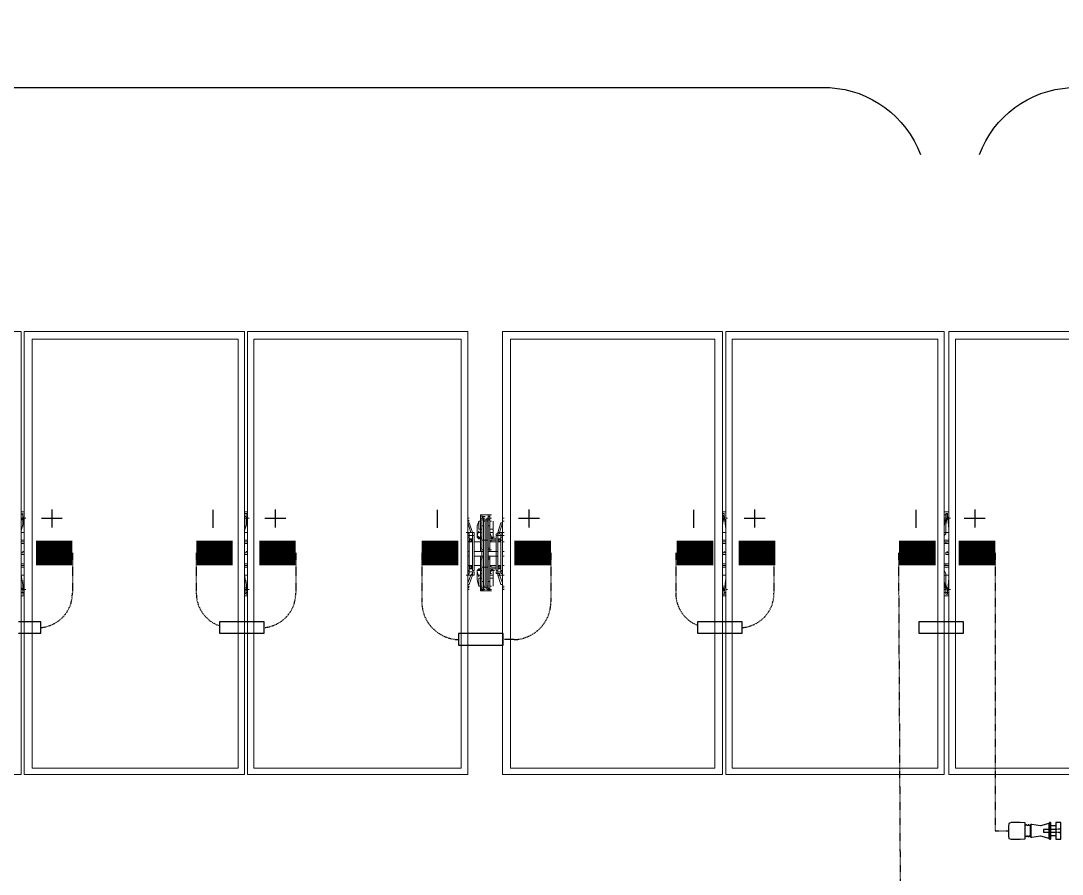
# Model space of a CAD drawing. Header units: feet. Extents: x -9903 to 12307, y -41 to 4121.
# Drawn here: x 1199.1 to 1411.8, y 1336.4 to 1510.7 of the extents above; entities that cross this region are included whole.
import ezdxf

# ---------------------------------------------------------------- set-up
doc = ezdxf.new("R2010")
doc.units = ezdxf.units.FT
doc.header["$MEASUREMENT"] = 0
doc.linetypes.add('HIDDEN', pattern=[0.375, 0.25, -0.125])
for name, color, linetype in [('E-HARN-COMP', 8, 'Continuous'), ('E-TRNK-CABL-NEG', 6, 'HIDDEN'), ('E-TRUNK-CABLE-POS', 6, 'HIDDEN'), ('G-ANNO-TEXT', 1, 'Continuous'), ('Polarity-Text', 7, 'Continuous')]:
    doc.layers.add(name, color=color, linetype=linetype)

# ---------------------------------------------------------------- blocks, each defined once
blk = doc.blocks.new('A$Cc93f9aa1')
at = {"lineweight": 5}
for points in [[(5.5131, 0.4666), (5.5131, 0), (5.2831, 0), (5.2831, 0.4666)], [(5.7481, 0.4666), (5.5164, 0.4666), (5.5164, 0), (5.7481, 0)], [(5.9831, 0), (5.7514, 0), (5.7514, 0.4666), (5.9831, 0.4666)], [(6.2514, 0), (6.2514, 0.4666), (6.0198, 0.4666), (6.0198, 0)], [(6.4847, 0.4666), (6.2547, 0.4666), (6.2547, 0), (6.4847, 0)], [(6.7197, 0.4666), (6.4897, 0.4666), (6.4897, 0), (6.7197, 0)], [(5.7414, 0.0067), (5.7414, 0.4583), (5.5248, 0.4583), (5.5248, 0.0067)], [(5.9764, 0.0067), (5.9764, 0.4583), (5.7581, 0.4583), (5.7581, 0.0067)], [(6.0281, 0.4583), (6.2431, 0.4583), (6.2431, 0.0067), (6.0281, 0.0067)], [(6.2614, 0.4583), (6.4781, 0.4583), (6.4781, 0.0067), (6.2614, 0.0067)], [(6.4964, 0.4583), (6.7131, 0.4583), (6.7131, 0.0067), (6.4964, 0.0067)], [(5.5148, 0.275), (5.5148, 0.2733)], [(5.9848, 0.2667), (5.9831, 0.2683), (5.9831, 0.27), (5.9831, 0.275), (5.9831, 0.27), (5.9831, 0.2683)], [(6.0198, 0.27), (6.0198, 0.2667), (6.0198, 0.27), (6.0198, 0.275)], [(5.9848, 0.2517), (5.9848, 0.25), (5.9831, 0.25), (5.9831, 0.2517), (5.9848, 0.2517), (5.9848, 0.2533), (5.9831, 0.255), (5.9864, 0.255), (5.9881, 0.255), (5.9848, 0.265), (5.9881, 0.255), (5.9864, 0.255), (5.9881, 0.255), (5.9881, 0.2533), (5.9881, 0.2517)], [(5.9948, 0.2667), (5.9931, 0.2617), (5.9931, 0.25), (5.9931, 0.2517), (5.9931, 0.25), (5.9931, 0.2617)], [(5.9964, 0.2667), (5.9964, 0.2583), (5.9964, 0.2667), (5.9948, 0.2667), (5.9948, 0.2583), (5.9948, 0.2667)], [(6.0081, 0.27), (6.0064, 0.27), (6.0064, 0.2733), (6.0064, 0.2717), (6.0048, 0.2717), (6.0048, 0.27), (6.0064, 0.27), (6.0048, 0.27), (6.0064, 0.27), (6.0048, 0.27), (6.0031, 0.27), (6.0048, 0.27), (6.0031, 0.27), (6.0048, 0.27), (6.0064, 0.27), (6.0048, 0.27), (6.0031, 0.27), (6.0031, 0.2683), (6.0031, 0.27), (6.0048, 0.27), (6.0031, 0.27), (6.0048, 0.27), (6.0048, 0.2683), (6.0031, 0.2683), (6.0014, 0.2683), (5.9998, 0.2683), (5.9981, 0.2683), (5.9981, 0.27), (5.9964, 0.27), (5.9964, 0.2733), (5.9981, 0.2733), (5.9981, 0.2717), (5.9998, 0.2717), (5.9981, 0.2717), (5.9981, 0.2733), (5.9998, 0.2733), (6.0048, 0.2733), (6.0064, 0.2733), (6.0081, 0.2733), (6.0064, 0.2733), (6.0048, 0.2733), (5.9998, 0.2733), (5.9981, 0.2733), (5.9964, 0.2733), (5.9964, 0.27), (5.9981, 0.27), (5.9981, 0.2683), (5.9998, 0.2683), (6.0014, 0.2683), (6.0031, 0.2683), (6.0048, 0.2683), (6.0048, 0.27), (6.0048, 0.2717), (6.0064, 0.2717), (6.0064, 0.2733), (6.0064, 0.27)], [(5.9964, 0.2383), (5.9981, 0.2383), (5.9964, 0.2383), (5.9964, 0.2617), (5.9964, 0.27), (5.9981, 0.27), (5.9964, 0.27), (5.9964, 0.2617)], [(5.9998, 0.27), (5.9981, 0.27), (5.9964, 0.27), (5.9981, 0.27)], [(6.0064, 0.195), (6.0064, 0.2033), (6.0064, 0.195), (6.0081, 0.195), (6.0064, 0.195), (6.0048, 0.1967), (6.0064, 0.195), (6.0064, 0.1933), (6.0048, 0.1933), (6.0048, 0.195), (6.0048, 0.1967), (6.0048, 0.195), (6.0064, 0.195), (6.0048, 0.195), (6.0048, 0.1933), (6.0064, 0.1933), (6.0064, 0.195), (6.0048, 0.195), (6.0048, 0.1933), (6.0064, 0.1933), (6.0081, 0.1933), (6.0064, 0.1933), (6.0048, 0.1933), (6.0048, 0.195), (6.0031, 0.195), (6.0048, 0.195), (6.0031, 0.195), (6.0048, 0.195), (6.0031, 0.195), (6.0048, 0.195), (6.0031, 0.195), (6.0048, 0.195), (6.0048, 0.1967), (6.0031, 0.1967), (6.0031, 0.2183), (6.0014, 0.2183), (6.0014, 0.2467), (6.0031, 0.2467), (6.0031, 0.2683), (6.0048, 0.2683), (6.0048, 0.2467), (6.0031, 0.2467), (6.0031, 0.2183), (6.0048, 0.2183), (6.0048, 0.2467), (6.0048, 0.2183), (6.0031, 0.2183), (6.0031, 0.2467), (6.0048, 0.2467), (6.0048, 0.2683), (6.0031, 0.2683), (6.0031, 0.2467), (6.0014, 0.2467), (6.0014, 0.2183), (6.0031, 0.2183), (6.0031, 0.1967), (6.0048, 0.1967), (6.0031, 0.1967), (6.0014, 0.1967), (5.9998, 0.1967), (5.9998, 0.195), (5.9981, 0.195), (5.9964, 0.195), (5.9981, 0.1967), (5.9964, 0.195), (5.9964, 0.1933), (5.9981, 0.1933), (5.9981, 0.195), (5.9998, 0.195), (5.9981, 0.195), (5.9981, 0.1967), (5.9981, 0.195), (5.9964, 0.195), (5.9964, 0.1933), (5.9981, 0.1933), (5.9981, 0.195), (5.9998, 0.195), (5.9981, 0.195), (5.9998, 0.195), (5.9998, 0.1967), (6.0014, 0.1967), (6.0031, 0.1967), (6.0048, 0.1967), (6.0048, 0.195)], [(6.0014, 0.2717), (5.9998, 0.2717), (5.9981, 0.2717), (5.9998, 0.27), (6.0014, 0.27), (5.9998, 0.27), (6.0014, 0.27), (5.9998, 0.27), (5.9981, 0.2717), (5.9998, 0.2717)], [(5.9998, 0.2683), (5.9998, 0.2467), (5.9981, 0.2467), (5.9981, 0.2683)], [(5.9998, 0.2683), (5.9998, 0.2467), (5.9981, 0.2467), (5.9981, 0.2683)], [(5.9998, 0.2467), (5.9998, 0.2183), (5.9981, 0.2183), (5.9981, 0.2467), (5.9981, 0.2183), (5.9998, 0.2183), (5.9998, 0.2467), (6.0014, 0.2467), (6.0014, 0.2667), (6.0014, 0.2467)], [(6.0014, 0.27), (5.9998, 0.27)], [(6.0014, 0.2683), (5.9998, 0.2683), (5.9998, 0.27), (5.9998, 0.2683), (6.0014, 0.2683), (6.0014, 0.2667), (5.9998, 0.2667), (6.0014, 0.2667)], [(6.0064, 0.2683), (6.0048, 0.2683), (6.0031, 0.2683), (6.0048, 0.2683)], [(6.0048, 0.2667), (6.0031, 0.2667)], [(6.0081, 0.2667), (6.0064, 0.2667)], [(6.0098, 0.2517), (6.0098, 0.2567), (6.0098, 0.2583), (6.0098, 0.2567), (6.0098, 0.255), (6.0064, 0.255), (6.0098, 0.255), (6.0098, 0.2567), (6.0098, 0.2517), (6.0098, 0.25), (6.0081, 0.25), (6.0064, 0.255), (6.0064, 0.2583), (6.0098, 0.2583), (6.0098, 0.2667), (6.0098, 0.2617), (6.0098, 0.25)], [(6.0098, 0.25), (6.0098, 0.26), (6.0098, 0.25), (6.0081, 0.2483), (6.0098, 0.25), (6.0081, 0.2483), (6.0081, 0.25), (6.0064, 0.255), (6.0064, 0.2583), (6.0064, 0.2667), (6.0064, 0.2583), (6.0098, 0.2583), (6.0098, 0.2667), (6.0098, 0.2617)], [(6.0164, 0.2533), (6.0164, 0.255), (6.0148, 0.255), (6.0181, 0.265), (6.0148, 0.255), (6.0164, 0.255), (6.0198, 0.255), (6.0198, 0.2533), (6.0181, 0.2533), (6.0181, 0.2517), (6.0148, 0.2517), (6.0148, 0.2533), (6.0164, 0.2533), (6.0164, 0.255), (6.0198, 0.255), (6.0198, 0.2533), (6.0181, 0.2533), (6.0181, 0.2517), (6.0148, 0.2517), (6.0148, 0.2533)], [(5.9831, 0.2517), (5.9831, 0.25), (5.9848, 0.25), (5.9848, 0.2517), (5.9881, 0.2517), (5.9881, 0.2533), (5.9881, 0.255), (5.9864, 0.255), (5.9831, 0.255), (5.9848, 0.2533), (5.9848, 0.2517)], [(5.9881, 0.2517), (5.9898, 0.2517), (5.9898, 0.255), (5.9881, 0.255), (5.9898, 0.255), (5.9881, 0.255), (5.9881, 0.2533), (5.9881, 0.255), (5.9898, 0.255), (5.9898, 0.2517), (5.9881, 0.2517), (5.9898, 0.2517), (5.9898, 0.215), (5.9881, 0.215), (5.9898, 0.215), (5.9898, 0.2517)], [(5.9931, 0.25), (5.9931, 0.26)], [(5.9948, 0.2583), (5.9964, 0.2583), (5.9964, 0.255), (5.9964, 0.25), (5.9948, 0.25), (5.9931, 0.2517), (5.9948, 0.2567), (5.9948, 0.255), (5.9964, 0.255), (5.9964, 0.2583)], [(5.9931, 0.2583), (5.9931, 0.2567)], [(5.9948, 0.2567), (5.9931, 0.2517), (5.9948, 0.25), (5.9964, 0.25), (5.9964, 0.255), (5.9948, 0.255)], [(5.9998, 0.2617), (5.9981, 0.2617)], [(5.9998, 0.2617), (5.9981, 0.2617)], [(6.0081, 0.2367), (6.0064, 0.2367), (6.0064, 0.2383), (6.0048, 0.2383), (6.0064, 0.2383), (6.0064, 0.2617), (6.0048, 0.2617), (6.0064, 0.2617), (6.0064, 0.2383), (6.0064, 0.235), (6.0081, 0.235), (6.0064, 0.235), (6.0081, 0.235), (6.0064, 0.235), (6.0081, 0.235), (6.0064, 0.235), (6.0064, 0.2383), (6.0064, 0.2367)], [(6.0064, 0.2617), (6.0048, 0.2617)], [(6.0148, 0.215), (6.0131, 0.215), (6.0131, 0.2517), (6.0148, 0.2517), (6.0131, 0.2517), (6.0131, 0.2533), (6.0148, 0.2533), (6.0148, 0.255), (6.0148, 0.2533), (6.0131, 0.2533), (6.0131, 0.2517), (6.0148, 0.2517), (6.0131, 0.2517), (6.0131, 0.215)], [(6.0164, 0.255), (6.0148, 0.255), (6.0148, 0.2533), (6.0164, 0.2533), (6.0148, 0.2533), (6.0148, 0.255)], [(5.9848, 0.215), (5.9848, 0.2133), (5.9848, 0.215), (5.9831, 0.215), (5.9831, 0.25), (5.9831, 0.215)], [(5.9881, 0.245), (5.9864, 0.245), (5.9848, 0.2467), (5.9848, 0.2483), (5.9864, 0.2483), (5.9848, 0.2483), (5.9848, 0.2467), (5.9848, 0.2483), (5.9864, 0.2483), (5.9881, 0.2483), (5.9864, 0.2483), (5.9848, 0.2483), (5.9848, 0.2467), (5.9848, 0.245), (5.9848, 0.2467), (5.9864, 0.245), (5.9848, 0.245), (5.9831, 0.245), (5.9848, 0.245), (5.9864, 0.245), (5.9881, 0.245), (5.9881, 0.2467), (5.9881, 0.2483)], [(5.9864, 0.2483), (5.9848, 0.2467), (5.9864, 0.245), (5.9881, 0.2467)], [(5.9864, 0.2483), (5.9848, 0.2467), (5.9864, 0.245), (5.9881, 0.2467)], [(5.9864, 0.2483), (5.9881, 0.2483)], [(5.9881, 0.245), (5.9864, 0.245), (5.9881, 0.245), (5.9881, 0.2467), (5.9864, 0.2467), (5.9881, 0.2467), (5.9864, 0.2467), (5.9881, 0.2467), (5.9864, 0.2467), (5.9881, 0.2467), (5.9864, 0.2467), (5.9881, 0.2467), (5.9864, 0.2467), (5.9881, 0.2467), (5.9864, 0.2467), (5.9881, 0.2467), (5.9864, 0.2467), (5.9881, 0.2467), (5.9864, 0.2467), (5.9881, 0.2467), (5.9864, 0.2467), (5.9881, 0.2467), (5.9881, 0.2483)], [(5.9898, 0.245), (5.9964, 0.245)], [(5.9948, 0.25), (5.9931, 0.25), (5.9948, 0.2483), (5.9931, 0.25), (5.9948, 0.25), (5.9964, 0.2483), (5.9981, 0.2483), (5.9964, 0.2483), (5.9981, 0.2483), (5.9964, 0.2483), (5.9964, 0.25), (5.9964, 0.2483)], [(5.9964, 0.2483), (5.9948, 0.2483), (5.9931, 0.25), (5.9948, 0.2483)], [(5.9964, 0.2483), (5.9964, 0.2467), (5.9964, 0.2483), (5.9948, 0.2483)], [(6.0064, 0.2483), (6.0131, 0.2483), (6.0064, 0.2483), (6.0081, 0.2483), (6.0098, 0.2483), (6.0081, 0.2483)], [(6.0131, 0.2467), (6.0081, 0.2467), (6.0064, 0.245), (6.0131, 0.245), (6.0064, 0.245), (6.0081, 0.2467)], [(6.0098, 0.25), (6.0081, 0.2483), (6.0098, 0.2483), (6.0081, 0.2483), (6.0098, 0.25), (6.0114, 0.25), (6.0098, 0.25), (6.0098, 0.2517), (6.0098, 0.25), (6.0081, 0.25), (6.0081, 0.2483)], [(6.0148, 0.2483), (6.0164, 0.2483), (6.0148, 0.2483), (6.0148, 0.2467), (6.0164, 0.245), (6.0148, 0.245), (6.0148, 0.2467)], [(6.0164, 0.2483), (6.0148, 0.2467), (6.0164, 0.245), (6.0181, 0.2467)], [(6.0148, 0.2483), (6.0164, 0.2483), (6.0148, 0.2483), (6.0148, 0.2467)], [(6.0164, 0.2483), (6.0148, 0.2467), (6.0164, 0.245), (6.0181, 0.2467)], [(6.0164, 0.245), (6.0181, 0.245), (6.0181, 0.2483), (6.0181, 0.245)], [(6.0214, 0.2517), (6.0198, 0.2517), (6.0198, 0.25), (6.0198, 0.2517), (6.0181, 0.2517), (6.0198, 0.2517)], [(6.0181, 0.25), (6.0181, 0.2517), (6.0181, 0.25), (6.0198, 0.25), (6.0198, 0.215), (6.0181, 0.215), (6.0198, 0.215), (6.0198, 0.25)], [(6.0214, 0.245), (6.0198, 0.245)], [(5.5164, 0.235), (5.5148, 0.235), (5.5148, 0.2333), (5.5131, 0.2333), (5.5131, 0.2317), (5.5148, 0.2317), (5.5164, 0.2317), (5.5164, 0.2333)], [(5.7498, 0.235), (5.7498, 0.2333), (5.7481, 0.2333), (5.7481, 0.2317), (5.7498, 0.2317), (5.7514, 0.2317), (5.7514, 0.2333), (5.7514, 0.235)], [(5.9848, 0.235), (5.9831, 0.235)], [(5.9848, 0.235), (5.9831, 0.235)], [(5.9981, 0.23), (5.9898, 0.23), (5.9898, 0.235), (5.9981, 0.235), (5.9964, 0.235), (5.9964, 0.2367), (5.9964, 0.2383), (5.9964, 0.235), (5.9981, 0.235), (5.9964, 0.235), (5.9981, 0.235), (5.9898, 0.235), (5.9898, 0.23), (5.9981, 0.23), (5.9998, 0.23), (5.9981, 0.23), (5.9964, 0.23), (5.9964, 0.2267), (5.9964, 0.23), (5.9981, 0.23), (5.9964, 0.23)], [(5.9964, 0.2367), (5.9964, 0.235), (5.9964, 0.2383)], [(5.9981, 0.235), (5.9964, 0.235)], [(5.9998, 0.2367), (5.9981, 0.2367)], [(5.9998, 0.2367), (5.9981, 0.2367)], [(6.0048, 0.235), (6.0131, 0.235), (6.0131, 0.23), (6.0131, 0.235), (6.0148, 0.235), (6.0131, 0.235)], [(6.0064, 0.235), (6.0064, 0.2367), (6.0081, 0.2367), (6.0064, 0.2367)], [(6.0214, 0.235), (6.0198, 0.235)], [(6.0214, 0.235), (6.0198, 0.235)], [(6.2531, 0.235), (6.2531, 0.2333), (6.2514, 0.2333), (6.2514, 0.2317), (6.2531, 0.2317), (6.2547, 0.2317), (6.2547, 0.2333)], [(6.4881, 0.235), (6.4864, 0.2333), (6.4864, 0.2317), (6.4897, 0.2317), (6.4897, 0.2333), (6.4881, 0.2333)], [(5.9848, 0.23), (5.9831, 0.23)], [(5.9848, 0.23), (5.9831, 0.23)], [(5.9881, 0.22), (5.9881, 0.2183), (5.9881, 0.2167), (5.9864, 0.2167), (5.9848, 0.2167), (5.9848, 0.2183), (5.9864, 0.2167), (5.9881, 0.2167), (5.9864, 0.2167), (5.9848, 0.2183), (5.9848, 0.2167), (5.9864, 0.2167), (5.9881, 0.2167), (5.9881, 0.2183), (5.9881, 0.22), (5.9864, 0.22), (5.9848, 0.22), (5.9831, 0.22), (5.9848, 0.22), (5.9848, 0.2183), (5.9848, 0.22), (5.9864, 0.22), (5.9881, 0.22), (5.9881, 0.2183), (5.9881, 0.2167), (5.9881, 0.2183), (5.9864, 0.2183), (5.9881, 0.2183), (5.9864, 0.2183), (5.9881, 0.2183), (5.9864, 0.2183), (5.9881, 0.2183), (5.9864, 0.2183), (5.9881, 0.2183), (5.9864, 0.2183), (5.9881, 0.2183), (5.9864, 0.2183), (5.9881, 0.2183), (5.9864, 0.2183), (5.9881, 0.2183), (5.9864, 0.2183), (5.9881, 0.2183), (5.9864, 0.2183), (5.9881, 0.2183)], [(5.9864, 0.22), (5.9848, 0.22), (5.9848, 0.2183), (5.9848, 0.22), (5.9864, 0.22), (5.9881, 0.22)], [(5.9864, 0.22), (5.9848, 0.2183), (5.9864, 0.2167), (5.9881, 0.2183)], [(5.9864, 0.22), (5.9848, 0.2183), (5.9864, 0.2167), (5.9881, 0.2183)], [(5.9964, 0.22), (5.9898, 0.22)], [(5.9964, 0.23), (5.9964, 0.2267)], [(5.9981, 0.23), (5.9964, 0.23)], [(5.9964, 0.2267), (5.9964, 0.2033), (5.9964, 0.195), (5.9981, 0.195), (5.9981, 0.1967), (5.9981, 0.195), (5.9964, 0.195), (5.9964, 0.2033), (5.9964, 0.2267), (5.9981, 0.2267)], [(6.0148, 0.23), (6.0131, 0.23), (6.0048, 0.23), (6.0131, 0.23)], [(6.0064, 0.2267), (6.0048, 0.2267), (6.0064, 0.2267), (6.0064, 0.2033), (6.0048, 0.2033), (6.0064, 0.2033)], [(6.0064, 0.2267), (6.0064, 0.23)], [(6.0081, 0.2183), (6.0131, 0.2183), (6.0081, 0.2183), (6.0064, 0.22), (6.0131, 0.22), (6.0064, 0.22)], [(6.0164, 0.22), (6.0148, 0.2183), (6.0164, 0.2167), (6.0181, 0.2183)], [(6.0181, 0.22), (6.0181, 0.2183), (6.0181, 0.22), (6.0164, 0.22), (6.0148, 0.22), (6.0164, 0.22), (6.0181, 0.22), (6.0148, 0.22), (6.0148, 0.2183), (6.0148, 0.22), (6.0148, 0.2183), (6.0148, 0.2167), (6.0164, 0.2167), (6.0148, 0.2183), (6.0148, 0.2167), (6.0164, 0.2167), (6.0148, 0.2183), (6.0148, 0.22)], [(6.0164, 0.22), (6.0148, 0.2183), (6.0164, 0.2167), (6.0181, 0.2183)], [(6.0214, 0.23), (6.0198, 0.23)], [(6.0214, 0.23), (6.0198, 0.23)], [(6.0214, 0.22), (6.0198, 0.22)], [(5.9831, 0.215), (5.9831, 0.2133)], [(5.9881, 0.2117), (5.9864, 0.21), (5.9881, 0.21), (5.9848, 0.2), (5.9881, 0.21), (5.9864, 0.21), (5.9831, 0.21), (5.9848, 0.2117), (5.9848, 0.2133), (5.9881, 0.2133), (5.9881, 0.2117), (5.9864, 0.21), (5.9831, 0.21), (5.9848, 0.2117), (5.9848, 0.2133), (5.9881, 0.2133)], [(5.9881, 0.2133), (5.9898, 0.2133), (5.9898, 0.21), (5.9898, 0.2133)], [(5.9881, 0.21), (5.9898, 0.21), (5.9881, 0.21), (5.9881, 0.2117), (5.9881, 0.21), (5.9898, 0.21)], [(5.9948, 0.2083), (5.9948, 0.21), (5.9964, 0.21), (5.9964, 0.2117), (5.9964, 0.215), (5.9964, 0.2167), (5.9948, 0.215), (5.9964, 0.2167), (5.9964, 0.215), (5.9931, 0.215), (5.9931, 0.2133), (5.9931, 0.215), (5.9948, 0.2167), (5.9964, 0.2167), (5.9981, 0.2167), (5.9964, 0.2167), (5.9948, 0.2167), (5.9931, 0.215), (5.9931, 0.205), (5.9931, 0.215), (5.9931, 0.205), (5.9931, 0.215), (5.9931, 0.2133)], [(5.9964, 0.2167), (5.9948, 0.2167), (5.9931, 0.215), (5.9948, 0.2167)], [(5.9931, 0.2133), (5.9931, 0.215), (5.9964, 0.215), (5.9964, 0.2117), (5.9964, 0.21), (5.9948, 0.21), (5.9948, 0.2083)], [(5.9931, 0.2083), (5.9931, 0.2067)], [(5.9964, 0.21), (5.9964, 0.2067)], [(5.9998, 0.2183), (6.0014, 0.2183), (6.0014, 0.1983), (5.9998, 0.1983), (6.0014, 0.1983), (6.0014, 0.1967), (5.9998, 0.1967), (6.0014, 0.1967), (6.0014, 0.1983), (6.0014, 0.2183), (5.9998, 0.2183), (5.9998, 0.1967), (5.9981, 0.1967), (5.9981, 0.2183), (5.9981, 0.1967), (5.9998, 0.1967)], [(6.0031, 0.195), (6.0031, 0.1967), (6.0048, 0.1967), (6.0048, 0.2183), (6.0048, 0.1967), (6.0031, 0.1967)], [(6.0114, 0.215), (6.0098, 0.215), (6.0081, 0.2167), (6.0098, 0.215), (6.0081, 0.2167), (6.0081, 0.215), (6.0081, 0.2167), (6.0064, 0.2167), (6.0131, 0.2167), (6.0064, 0.2167), (6.0081, 0.2167), (6.0098, 0.2167), (6.0081, 0.2167), (6.0098, 0.215), (6.0081, 0.2167), (6.0098, 0.215)], [(6.0098, 0.2083), (6.0098, 0.215), (6.0081, 0.215), (6.0064, 0.2117), (6.0064, 0.21), (6.0098, 0.21), (6.0098, 0.2083), (6.0098, 0.2067), (6.0098, 0.2083), (6.0098, 0.21), (6.0064, 0.21), (6.0064, 0.2117), (6.0081, 0.215), (6.0098, 0.215)], [(6.0064, 0.2067), (6.0064, 0.21)], [(6.0098, 0.2167), (6.0081, 0.2167)], [(6.0098, 0.2133), (6.0098, 0.215), (6.0098, 0.205), (6.0098, 0.215), (6.0098, 0.1983), (6.0098, 0.215)], [(6.0148, 0.2133), (6.0131, 0.2133), (6.0131, 0.2117), (6.0148, 0.2117), (6.0148, 0.21), (6.0148, 0.2117), (6.0164, 0.2117), (6.0148, 0.2117), (6.0148, 0.2133), (6.0148, 0.2117), (6.0164, 0.2117), (6.0164, 0.21), (6.0148, 0.21), (6.0148, 0.2117), (6.0131, 0.2117), (6.0131, 0.2133), (6.0148, 0.2133), (6.0181, 0.2133), (6.0181, 0.215), (6.0181, 0.2133)], [(6.0164, 0.21), (6.0198, 0.21), (6.0198, 0.2117), (6.0181, 0.2117), (6.0181, 0.2133), (6.0198, 0.2133), (6.0198, 0.215), (6.0198, 0.2133), (6.0181, 0.2133), (6.0181, 0.2117), (6.0198, 0.2117), (6.0198, 0.21), (6.0164, 0.21), (6.0148, 0.21), (6.0181, 0.2), (6.0148, 0.21)], [(6.0164, 0.21), (6.0148, 0.21), (6.0148, 0.2117), (6.0164, 0.2117)], [(6.0181, 0.2167), (6.0164, 0.2167), (6.0181, 0.2167), (6.0181, 0.2183)], [(5.9831, 0.1967), (5.9848, 0.1983)], [(5.9948, 0.1983), (5.9948, 0.2067), (5.9964, 0.2067), (5.9964, 0.1983)], [(5.9948, 0.1983), (5.9948, 0.2067), (5.9964, 0.2067), (5.9964, 0.1983)], [(5.9981, 0.1983), (5.9964, 0.1983)], [(5.9998, 0.2033), (5.9981, 0.2033)], [(5.9998, 0.2033), (5.9981, 0.2033)], [(6.0048, 0.1983), (6.0031, 0.1983)], [(6.0064, 0.2033), (6.0048, 0.2033)], [(6.0081, 0.1983), (6.0064, 0.1983), (6.0081, 0.1983), (6.0064, 0.1983), (6.0064, 0.2067), (6.0098, 0.2067), (6.0098, 0.1983), (6.0098, 0.2067), (6.0064, 0.2067), (6.0064, 0.1983)], [(6.0198, 0.1983), (6.0198, 0.1967)], [(5.9831, 0.19), (5.9831, 0.195)], [(6.0014, 0.195), (5.9998, 0.195)], [(6.0048, 0.195), (6.0031, 0.195)], [(6.0048, 0.1933), (6.0031, 0.1933), (6.0064, 0.1933), (6.0031, 0.1933)], [(6.0198, 0.19), (6.0198, 0.195)]]:
    blk.add_lwpolyline(points, close=True, dxfattribs=at)
for points in [[(5.9831, 0), (5.9831, 0.4666)], [(6.0198, 0.4666), (6.0198, 0)], [(5.9764, 0.0067), (5.9764, 0.4583)], [(6.0281, 0.4583), (6.0281, 0.0067)], [(5.5164, 0.2767), (5.5131, 0.2767)], [(5.7514, 0.2767), (5.7481, 0.2767)], [(5.7514, 0.275), (5.7498, 0.275), (5.7498, 0.2733), (5.7498, 0.2717), (5.7481, 0.2717), (5.7481, 0.27), (5.7481, 0.2683)], [(5.7498, 0.27), (5.7498, 0.2733), (5.7498, 0.275)], [(6.2547, 0.2767), (6.2514, 0.2767)], [(6.2531, 0.27), (6.2531, 0.2733), (6.2531, 0.275), (6.2531, 0.2733), (6.2514, 0.2717), (6.2514, 0.27), (6.2514, 0.2683)], [(6.4897, 0.2767), (6.4847, 0.2767)], [(6.4881, 0.2733), (6.4881, 0.275), (6.4881, 0.2733)], [(5.5148, 0.255), (5.5131, 0.255), (5.5131, 0.2567), (5.5148, 0.2633), (5.5148, 0.2733), (5.5148, 0.27), (5.5131, 0.2683)], [(5.5164, 0.27), (5.5164, 0.2733)], [(5.7498, 0.255), (5.7481, 0.255), (5.7481, 0.2567), (5.7498, 0.2633), (5.7498, 0.2733)], [(5.9831, 0.2667), (5.9831, 0.2667)], [(5.9831, 0.2667), (5.9831, 0.2667)], [(5.9981, 0.27), (5.9998, 0.27), (5.9981, 0.27)], [(5.9981, 0.27), (5.9998, 0.27), (5.9981, 0.27)], [(6.0048, 0.2717), (6.0064, 0.2717), (6.0048, 0.2717)], [(6.0048, 0.2717), (6.0064, 0.2717), (6.0048, 0.2717)], [(6.0048, 0.27), (6.0048, 0.27)], [(6.0048, 0.27), (6.0064, 0.27)], [(6.0048, 0.27), (6.0048, 0.27)], [(6.0064, 0.27), (6.0048, 0.27)], [(6.0064, 0.2617), (6.0064, 0.27)], [(6.0064, 0.2617), (6.0064, 0.27)], [(6.0081, 0.2667), (6.0081, 0.2667)], [(6.0081, 0.2667), (6.0081, 0.2667)], [(6.0198, 0.2667), (6.0198, 0.2667)], [(6.0198, 0.2667), (6.0198, 0.2667)], [(6.2531, 0.255), (6.2514, 0.255), (6.2514, 0.2633), (6.2531, 0.2733)], [(6.4847, 0.255), (6.4864, 0.255), (6.4864, 0.2633), (6.4881, 0.2733)], [(6.4881, 0.27), (6.4881, 0.2733), (6.4864, 0.2733), (6.4864, 0.27), (6.4864, 0.2683)], [(5.5148, 0.2467), (5.5131, 0.2467), (5.5131, 0.255)], [(5.7498, 0.2467), (5.7481, 0.2467), (5.7481, 0.255)], [(5.9931, 0.26), (5.9931, 0.26)], [(5.9931, 0.26), (5.9931, 0.26)], [(6.0098, 0.26), (6.0098, 0.26)], [(6.0098, 0.26), (6.0098, 0.26)], [(6.2531, 0.2467), (6.2514, 0.2467), (6.2514, 0.255)], [(6.4897, 0.2467), (6.4864, 0.2467), (6.4847, 0.2467), (6.4847, 0.2517), (6.4864, 0.2533), (6.4864, 0.255)], [(5.5164, 0.2467), (5.5131, 0.2467)], [(5.5164, 0.245), (5.5131, 0.245), (5.5148, 0.245)], [(5.5131, 0.245), (5.5131, 0.2433), (5.5164, 0.2433)], [(5.7514, 0.2467), (5.7481, 0.2467)], [(5.7514, 0.245), (5.7481, 0.245), (5.7498, 0.245)], [(5.7481, 0.245), (5.7481, 0.2433), (5.7514, 0.2433)], [(5.9848, 0.2483), (5.9848, 0.2483)], [(5.9848, 0.2483), (5.9848, 0.2483)], [(5.9848, 0.2467), (5.9848, 0.2467)], [(5.9848, 0.2467), (5.9848, 0.2467)], [(5.9848, 0.245), (5.9848, 0.245)], [(5.9848, 0.245), (5.9848, 0.245)], [(5.9864, 0.2483), (5.9864, 0.2483)], [(5.9864, 0.2483), (5.9864, 0.2483)], [(5.9864, 0.245), (5.9864, 0.245)], [(5.9864, 0.245), (5.9864, 0.245)], [(5.9881, 0.2517), (5.9881, 0.2517)], [(5.9881, 0.2517), (5.9881, 0.2517)], [(5.9881, 0.2483), (5.9881, 0.2483)], [(5.9881, 0.2483), (5.9881, 0.2483)], [(5.9881, 0.2467), (5.9881, 0.2467)], [(5.9881, 0.2467), (5.9881, 0.2467)], [(5.9881, 0.245), (5.9881, 0.245)], [(5.9881, 0.245), (5.9881, 0.245)], [(5.9898, 0.2517), (5.9898, 0.2517)], [(5.9898, 0.2517), (5.9898, 0.2517)], [(6.0131, 0.2517), (6.0131, 0.2517)], [(6.0131, 0.2517), (6.0131, 0.2517)], [(6.0148, 0.2467), (6.0148, 0.245), (6.0164, 0.245), (6.0181, 0.245), (6.0181, 0.2467), (6.0164, 0.2467), (6.0181, 0.2467), (6.0164, 0.2467), (6.0181, 0.2467), (6.0164, 0.2467), (6.0181, 0.2467), (6.0164, 0.2467), (6.0181, 0.2467), (6.0164, 0.2467), (6.0181, 0.2467), (6.0164, 0.2467), (6.0181, 0.2467), (6.0164, 0.2467), (6.0181, 0.2467), (6.0164, 0.2467), (6.0181, 0.2467), (6.0164, 0.2467), (6.0181, 0.2467), (6.0198, 0.2467), (6.0181, 0.2467), (6.0181, 0.2483), (6.0181, 0.2467), (6.0181, 0.245)], [(6.0148, 0.2483), (6.0148, 0.2483)], [(6.0148, 0.2483), (6.0148, 0.2483)], [(6.0148, 0.2467), (6.0148, 0.2467)], [(6.0148, 0.2467), (6.0164, 0.245)], [(6.0148, 0.2467), (6.0148, 0.2467)], [(6.0148, 0.245), (6.0148, 0.245)], [(6.0148, 0.245), (6.0148, 0.245)], [(6.0164, 0.2483), (6.0181, 0.2483), (6.0164, 0.2483)], [(6.0164, 0.2483), (6.0164, 0.2483)], [(6.0164, 0.2483), (6.0181, 0.2483), (6.0164, 0.2483)], [(6.0164, 0.2483), (6.0164, 0.2483)], [(6.0164, 0.245), (6.0164, 0.245)], [(6.0164, 0.245), (6.0181, 0.245)], [(6.0164, 0.245), (6.0164, 0.245)], [(6.0181, 0.2483), (6.0181, 0.2483)], [(6.0181, 0.2483), (6.0181, 0.2483)], [(6.0181, 0.2467), (6.0181, 0.2467)], [(6.0181, 0.2467), (6.0181, 0.2467)], [(6.0181, 0.245), (6.0181, 0.245)], [(6.0181, 0.245), (6.0181, 0.245)], [(6.2547, 0.2467), (6.2514, 0.2467)], [(6.2547, 0.245), (6.2514, 0.245), (6.2531, 0.245)], [(6.2514, 0.245), (6.2514, 0.2433), (6.2547, 0.2433)], [(6.4847, 0.2467), (6.4864, 0.2467)], [(6.4897, 0.245), (6.4864, 0.245), (6.4847, 0.245)], [(6.4897, 0.2433), (6.4864, 0.2433), (6.4847, 0.2433)], [(6.4864, 0.2433), (6.4864, 0.245)], [(5.5164, 0.2217), (5.5131, 0.2217), (5.5131, 0.22), (5.5164, 0.22)], [(5.7514, 0.2217), (5.7481, 0.2217), (5.7481, 0.22)], [(5.7514, 0.22), (5.7481, 0.22), (5.7498, 0.22)], [(5.9848, 0.22), (5.9848, 0.22)], [(5.9848, 0.22), (5.9848, 0.22)], [(5.9864, 0.22), (5.9864, 0.22)], [(5.9864, 0.22), (5.9864, 0.22)], [(5.9881, 0.22), (5.9881, 0.22)], [(5.9881, 0.22), (5.9881, 0.22)], [(5.9981, 0.23), (5.9998, 0.23)], [(5.9981, 0.23), (5.9998, 0.23)], [(6.0064, 0.23), (6.0081, 0.23)], [(6.0064, 0.23), (6.0081, 0.23)], [(6.0064, 0.23), (6.0081, 0.23)], [(6.0064, 0.23), (6.0081, 0.23)], [(6.0064, 0.23), (6.0064, 0.2267)], [(6.0064, 0.23), (6.0064, 0.2267)], [(6.0064, 0.23), (6.0081, 0.23)], [(6.0064, 0.23), (6.0081, 0.23)], [(6.0064, 0.23), (6.0081, 0.23)], [(6.0064, 0.23), (6.0081, 0.23)], [(6.0148, 0.22), (6.0148, 0.22)], [(6.0148, 0.22), (6.0148, 0.22)], [(6.0181, 0.22), (6.0164, 0.22)], [(6.0164, 0.22), (6.0164, 0.22)], [(6.0164, 0.22), (6.0181, 0.22)], [(6.0164, 0.22), (6.0164, 0.22)], [(6.0181, 0.22), (6.0181, 0.22)], [(6.0181, 0.2183), (6.0181, 0.22)], [(6.0181, 0.22), (6.0181, 0.22)], [(6.0181, 0.2183), (6.0181, 0.22)], [(6.2547, 0.2217), (6.2514, 0.2217), (6.2514, 0.22)], [(6.2547, 0.22), (6.2514, 0.22), (6.2531, 0.22)], [(6.4897, 0.2217), (6.4864, 0.2217), (6.4847, 0.2217)], [(6.4847, 0.22), (6.4864, 0.22), (6.4897, 0.22)], [(6.4864, 0.22), (6.4864, 0.2217)], [(5.5148, 0.1917), (5.5148, 0.2), (5.5131, 0.21), (5.5131, 0.2183), (5.5148, 0.2183)], [(5.5131, 0.2183), (5.5164, 0.2183)], [(5.7498, 0.2183), (5.7481, 0.2183), (5.7481, 0.21), (5.7498, 0.2), (5.7498, 0.1917), (5.7514, 0.1917)], [(5.7481, 0.2183), (5.7514, 0.2183)], [(5.9831, 0.2133), (5.9848, 0.2133), (5.9831, 0.2133)], [(5.9831, 0.2133), (5.9848, 0.2133), (5.9831, 0.2133)], [(5.9848, 0.2183), (5.9848, 0.2183)], [(5.9848, 0.2183), (5.9848, 0.2183)], [(5.9848, 0.2167), (5.9848, 0.2167)], [(5.9848, 0.2167), (5.9848, 0.2167)], [(5.9864, 0.2167), (5.9864, 0.2167)], [(5.9864, 0.2167), (5.9864, 0.2167)], [(5.9881, 0.2183), (5.9881, 0.2183)], [(5.9881, 0.2183), (5.9881, 0.2183)], [(5.9881, 0.2167), (5.9881, 0.2167)], [(5.9881, 0.2167), (5.9881, 0.2167)], [(5.9881, 0.215), (5.9881, 0.215)], [(5.9881, 0.215), (5.9881, 0.215)], [(5.9898, 0.215), (5.9898, 0.215)], [(5.9898, 0.215), (5.9898, 0.215)], [(5.9964, 0.2167), (5.9964, 0.2183)], [(5.9964, 0.2167), (5.9964, 0.2183)], [(5.9964, 0.2167), (5.9981, 0.2167)], [(5.9964, 0.2167), (5.9981, 0.2167)], [(6.0131, 0.215), (6.0131, 0.215)], [(6.0131, 0.215), (6.0131, 0.215)], [(6.0148, 0.2183), (6.0148, 0.2183)], [(6.0148, 0.2183), (6.0148, 0.2183)], [(6.0148, 0.2167), (6.0148, 0.2167)], [(6.0148, 0.2167), (6.0148, 0.2167)], [(6.0148, 0.215), (6.0148, 0.215)], [(6.0148, 0.215), (6.0148, 0.215)], [(6.0164, 0.2183), (6.0181, 0.2183)], [(6.0164, 0.2183), (6.0181, 0.2183)], [(6.0164, 0.2183), (6.0181, 0.2183)], [(6.0164, 0.2183), (6.0181, 0.2183)], [(6.0164, 0.2183), (6.0181, 0.2183)], [(6.0164, 0.2183), (6.0181, 0.2183)], [(6.0164, 0.2183), (6.0181, 0.2183)], [(6.0164, 0.2183), (6.0181, 0.2183)], [(6.0164, 0.2183), (6.0181, 0.2183)], [(6.0164, 0.2183), (6.0181, 0.2183)], [(6.0164, 0.2183), (6.0181, 0.2183)], [(6.0164, 0.2183), (6.0181, 0.2183)], [(6.0164, 0.2183), (6.0181, 0.2183)], [(6.0164, 0.2183), (6.0181, 0.2183)], [(6.0164, 0.2183), (6.0181, 0.2183)], [(6.0164, 0.2183), (6.0181, 0.2183)], [(6.0164, 0.2183), (6.0181, 0.2183)], [(6.0164, 0.2183), (6.0181, 0.2183)], [(6.0164, 0.2167), (6.0181, 0.2167)], [(6.0164, 0.2167), (6.0164, 0.2167)], [(6.0164, 0.2167), (6.0181, 0.2167)], [(6.0164, 0.2167), (6.0164, 0.2167)], [(6.0181, 0.2183), (6.0181, 0.2183)], [(6.0181, 0.2167), (6.0181, 0.2183)], [(6.0181, 0.2167), (6.0181, 0.2183)], [(6.0181, 0.2183), (6.0181, 0.2183)], [(6.0181, 0.2167), (6.0181, 0.2167)], [(6.0181, 0.2167), (6.0181, 0.2167)], [(6.2531, 0.2183), (6.2514, 0.2183), (6.2514, 0.21), (6.2514, 0.2), (6.2531, 0.1933), (6.2531, 0.1917), (6.2547, 0.1917)], [(6.2514, 0.2183), (6.2547, 0.2183)], [(6.4864, 0.21), (6.4864, 0.2117), (6.4847, 0.215), (6.4847, 0.2183), (6.4864, 0.2183), (6.4847, 0.2183)], [(6.4847, 0.21), (6.4864, 0.21), (6.4864, 0.2), (6.4881, 0.1933), (6.4881, 0.1917), (6.4897, 0.1917)], [(6.4897, 0.2183), (6.4864, 0.2183)], [(5.9831, 0.1983), (5.9831, 0.1983)], [(5.9831, 0.1983), (5.9831, 0.1983)], [(5.9931, 0.205), (5.9948, 0.1983)], [(5.9931, 0.205), (5.9931, 0.205)], [(5.9931, 0.205), (5.9948, 0.1983)], [(5.9931, 0.205), (5.9931, 0.205)], [(5.9948, 0.1983), (5.9948, 0.1983)], [(5.9948, 0.1983), (5.9948, 0.1983)], [(6.0081, 0.1983), (6.0081, 0.1983)], [(6.0081, 0.1983), (6.0081, 0.1983)], [(6.0098, 0.205), (6.0098, 0.205)], [(6.0098, 0.205), (6.0098, 0.205)], [(6.0198, 0.1983), (6.0198, 0.1983)], [(6.0198, 0.1983), (6.0198, 0.1983)], [(5.5131, 0.1967), (5.5148, 0.195), (5.5148, 0.19), (5.5148, 0.1917), (5.5164, 0.1917), (5.5164, 0.195)], [(5.5164, 0.1883), (5.5131, 0.1883)], [(5.5148, 0.19), (5.5164, 0.19)], [(5.7481, 0.1967), (5.7481, 0.195), (5.7481, 0.1933), (5.7498, 0.1933), (5.7498, 0.19), (5.7514, 0.19)], [(5.7514, 0.1883), (5.7481, 0.1883)], [(5.7498, 0.195), (5.7498, 0.1917), (5.7498, 0.19)], [(5.9831, 0.195), (5.9831, 0.195)], [(5.9831, 0.195), (5.9831, 0.195)], [(5.9981, 0.1933), (5.9998, 0.195)], [(5.9981, 0.1933), (5.9998, 0.195)], [(5.9981, 0.1933), (5.9998, 0.1933)], [(5.9981, 0.1933), (5.9998, 0.1933)], [(5.9981, 0.1933), (5.9998, 0.1933)], [(5.9981, 0.1933), (6.0031, 0.1933)], [(5.9981, 0.1933), (5.9998, 0.1933)], [(5.9981, 0.1933), (5.9998, 0.1933)], [(5.9981, 0.1933), (5.9998, 0.1933)], [(5.9981, 0.1933), (6.0031, 0.1933)], [(5.9998, 0.195), (6.0014, 0.195)], [(5.9998, 0.195), (6.0014, 0.195)], [(5.9998, 0.195), (6.0014, 0.195)], [(5.9998, 0.195), (6.0014, 0.195)], [(6.0198, 0.195), (6.0198, 0.195)], [(6.0198, 0.195), (6.0198, 0.195)], [(6.2514, 0.1967), (6.2514, 0.195), (6.2514, 0.1933), (6.2531, 0.1933), (6.2531, 0.19), (6.2547, 0.19)], [(6.2547, 0.1883), (6.2514, 0.1883)], [(6.2531, 0.195), (6.2531, 0.1917), (6.2531, 0.19)], [(6.4897, 0.1883), (6.4847, 0.1883)], [(6.4881, 0.19), (6.4881, 0.1917), (6.4864, 0.1917), (6.4864, 0.195), (6.4864, 0.1967)], [(6.4881, 0.195), (6.4881, 0.1917), (6.4881, 0.19), (6.4897, 0.19)]]:
    blk.add_lwpolyline(points, dxfattribs=at)
at = {"color": 8, "lineweight": 5, "true_color": 0x808080}
for points in [[(5.5164, 0.2767), (5.5131, 0.2767)], [(5.5131, 0.2733), (5.5148, 0.275)], [(5.7514, 0.2767), (5.7481, 0.2767)], [(5.7481, 0.2733), (5.7481, 0.275), (5.7498, 0.275)], [(6.2547, 0.2767), (6.2514, 0.2767)], [(6.2514, 0.2733), (6.2514, 0.275), (6.2531, 0.275)], [(6.4897, 0.2767), (6.4847, 0.2767)], [(6.4847, 0.2733), (6.4864, 0.2733), (6.4864, 0.275), (6.4881, 0.275)], [(5.5131, 0.27), (5.5148, 0.27), (5.5131, 0.2683), (5.5131, 0.2617)], [(5.5131, 0.2667), (5.5131, 0.2683), (5.5148, 0.2683)], [(5.5148, 0.2733), (5.5164, 0.2583)], [(5.5164, 0.2733), (5.5164, 0.2733)], [(5.5164, 0.2683), (5.5164, 0.27)], [(5.7481, 0.2617), (5.7481, 0.27), (5.7498, 0.27)], [(5.7481, 0.2667), (5.7481, 0.2683)], [(5.7498, 0.2733), (5.7498, 0.2733)], [(5.7498, 0.2733), (5.7514, 0.2583)], [(5.7514, 0.2683), (5.7514, 0.27)], [(5.9981, 0.2717), (5.9981, 0.2717)], [(5.9981, 0.2717), (5.9981, 0.2717)], [(5.9981, 0.27), (5.9998, 0.27)], [(5.9981, 0.27), (5.9998, 0.27)], [(5.9981, 0.27), (5.9998, 0.27)], [(5.9981, 0.27), (5.9998, 0.27)], [(5.9998, 0.27), (6.0014, 0.27)], [(5.9998, 0.27), (6.0014, 0.27)], [(6.0031, 0.27), (6.0048, 0.27)], [(6.0031, 0.27), (6.0048, 0.27)], [(6.0048, 0.2717), (6.0048, 0.2717)], [(6.0048, 0.2717), (6.0048, 0.2717)], [(6.0048, 0.27), (6.0064, 0.27)], [(6.0048, 0.27), (6.0064, 0.27)], [(6.0048, 0.27), (6.0064, 0.27)], [(6.0048, 0.27), (6.0064, 0.27)], [(6.0064, 0.27), (6.0064, 0.2617)], [(6.0064, 0.27), (6.0064, 0.2617)], [(6.2514, 0.2617), (6.2514, 0.27), (6.2531, 0.27)], [(6.2514, 0.2667), (6.2514, 0.2683), (6.2531, 0.2683)], [(6.2531, 0.2733), (6.2531, 0.2733)], [(6.2531, 0.2733), (6.2547, 0.2583)], [(6.2547, 0.2683), (6.2547, 0.27), (6.2564, 0.27)], [(6.4847, 0.27), (6.4864, 0.27), (6.4864, 0.2683), (6.4847, 0.2617)], [(6.4847, 0.2667), (6.4864, 0.2683), (6.4847, 0.2683)], [(6.4881, 0.2733), (6.4881, 0.2733)], [(6.4881, 0.2733), (6.4897, 0.2583)], [(6.4897, 0.2683), (6.4897, 0.27)], [(5.5164, 0.255), (5.5131, 0.255)], [(5.7514, 0.255), (5.7481, 0.255)], [(6.2547, 0.255), (6.2514, 0.255)], [(6.4897, 0.255), (6.4864, 0.255)], [(5.5131, 0.21), (5.5164, 0.21)], [(5.7481, 0.21), (5.7514, 0.21)], [(6.2514, 0.21), (6.2547, 0.21)], [(6.4864, 0.21), (6.4897, 0.21)], [(5.5131, 0.195), (5.5148, 0.195), (5.5131, 0.1967), (5.5131, 0.2033)], [(5.5131, 0.1967), (5.5131, 0.1983)], [(5.5164, 0.2067), (5.5148, 0.1917)], [(5.7481, 0.2033), (5.7481, 0.195), (5.7498, 0.195)], [(5.7498, 0.1967), (5.7481, 0.1967), (5.7481, 0.1983)], [(5.7514, 0.2067), (5.7498, 0.1917)], [(6.2514, 0.2033), (6.2514, 0.195), (6.2531, 0.195)], [(6.2514, 0.1967), (6.2514, 0.1983)], [(6.2547, 0.2067), (6.2531, 0.1917)], [(6.4847, 0.195), (6.4864, 0.195), (6.4864, 0.1967), (6.4847, 0.2033)], [(6.4847, 0.1967), (6.4864, 0.1967), (6.4847, 0.1983)], [(6.4897, 0.2067), (6.4881, 0.1917)], [(5.5148, 0.19), (5.5148, 0.1917), (5.5131, 0.1917)], [(5.5164, 0.1883), (5.5131, 0.1883)], [(5.5164, 0.1967), (5.5164, 0.195), (5.5181, 0.195)], [(5.5164, 0.1917), (5.5164, 0.1917)], [(5.7498, 0.19), (5.7481, 0.1917)], [(5.7514, 0.1883), (5.7481, 0.1883)], [(5.7498, 0.1917), (5.7498, 0.1917)], [(5.7514, 0.1967), (5.7514, 0.195), (5.7531, 0.195)], [(5.9981, 0.1933), (5.9981, 0.1933)], [(5.9981, 0.1933), (5.9981, 0.1933)], [(6.0048, 0.1933), (6.0048, 0.1933)], [(6.0048, 0.1933), (6.0048, 0.1933)], [(6.2531, 0.19), (6.2514, 0.19), (6.2514, 0.1917)], [(6.2547, 0.1883), (6.2514, 0.1883)], [(6.2531, 0.1917), (6.2531, 0.1917)], [(6.2547, 0.1967), (6.2547, 0.195), (6.2564, 0.195)], [(6.4881, 0.19), (6.4864, 0.19), (6.4864, 0.1917), (6.4847, 0.1917)], [(6.4897, 0.1883), (6.4847, 0.1883)], [(6.4881, 0.1917), (6.4881, 0.1917)], [(6.4897, 0.1967), (6.4897, 0.195), (6.4914, 0.195)]]:
    blk.add_lwpolyline(points, dxfattribs=at)
for points in [[(5.5181, 0.27), (5.5164, 0.27)], [(5.7531, 0.27), (5.7514, 0.27)], [(5.9848, 0.27), (5.9831, 0.27)], [(5.9831, 0.2667), (5.9848, 0.2667)], [(5.9831, 0.265), (5.9848, 0.265), (5.9831, 0.265), (5.9864, 0.255)], [(5.9964, 0.27), (5.9964, 0.2617)], [(5.9981, 0.2717), (5.9981, 0.2733)], [(5.9998, 0.27), (5.9981, 0.27)], [(6.0014, 0.27), (5.9998, 0.27)], [(6.0048, 0.27), (6.0031, 0.27)], [(6.0048, 0.2733), (6.0048, 0.2717)], [(6.0064, 0.27), (6.0048, 0.27)], [(6.0164, 0.255), (6.0198, 0.265), (6.0181, 0.265), (6.0198, 0.265)], [(6.0214, 0.27), (6.0198, 0.27)], [(6.0214, 0.2667), (6.0198, 0.2667)], [(6.4914, 0.27), (6.4897, 0.27)], [(5.9831, 0.255), (5.9814, 0.255), (5.9831, 0.255), (5.9831, 0.2567)], [(5.9981, 0.2583), (5.9964, 0.2583)], [(5.9981, 0.255), (5.9964, 0.255)], [(5.9998, 0.235), (5.9981, 0.235), (5.9981, 0.2383), (5.9981, 0.2617), (5.9981, 0.2383), (5.9981, 0.235)], [(6.0048, 0.235), (6.0048, 0.2383), (6.0048, 0.2617), (6.0048, 0.2383)], [(6.0081, 0.2583), (6.0064, 0.2583)], [(6.0081, 0.255), (6.0064, 0.255)], [(6.0214, 0.255), (6.0198, 0.255), (6.0198, 0.2567), (6.0198, 0.255)], [(5.9848, 0.2483), (5.9848, 0.25)], [(5.9848, 0.22), (5.9848, 0.245)], [(5.9881, 0.2517), (5.9881, 0.2483)], [(5.9881, 0.245), (5.9881, 0.22)], [(5.9981, 0.25), (5.9964, 0.25)], [(6.0081, 0.25), (6.0064, 0.25)], [(6.0148, 0.2483), (6.0148, 0.2517)], [(6.0148, 0.22), (6.0148, 0.245)], [(6.0181, 0.25), (6.0181, 0.2483)], [(6.0181, 0.245), (6.0181, 0.22)], [(5.9998, 0.2367), (5.9981, 0.2367)], [(5.9998, 0.2367), (5.9981, 0.2367)], [(6.0064, 0.2367), (6.0048, 0.2367)], [(6.0064, 0.2367), (6.0048, 0.2367)], [(6.0081, 0.235), (6.0064, 0.235)], [(5.9998, 0.23), (5.9981, 0.23), (5.9981, 0.2267), (5.9981, 0.2033), (5.9981, 0.2267), (5.9981, 0.23)], [(5.9998, 0.2283), (5.9981, 0.2283)], [(5.9998, 0.2283), (5.9981, 0.2283)], [(6.0048, 0.23), (6.0048, 0.2033)], [(6.0064, 0.2283), (6.0048, 0.2283)], [(6.0064, 0.2283), (6.0048, 0.2283)], [(6.0081, 0.23), (6.0064, 0.23)], [(5.9814, 0.21), (5.9831, 0.21), (5.9831, 0.2117), (5.9831, 0.21)], [(5.9864, 0.21), (5.9831, 0.2017)], [(5.9848, 0.215), (5.9848, 0.2167)], [(5.9881, 0.2167), (5.9881, 0.215)], [(5.9981, 0.215), (5.9964, 0.215)], [(5.9981, 0.2117), (5.9964, 0.2117)], [(6.0064, 0.215), (6.0081, 0.215)], [(6.0081, 0.2117), (6.0064, 0.2117)], [(6.0148, 0.215), (6.0148, 0.2167)], [(6.0198, 0.2017), (6.0164, 0.21)], [(6.0181, 0.2167), (6.0181, 0.215)], [(6.0198, 0.21), (6.0198, 0.2117), (6.0198, 0.21), (6.0214, 0.21)], [(5.9831, 0.2), (5.9848, 0.2)], [(5.9831, 0.1983), (5.9848, 0.1983)], [(5.9981, 0.2067), (5.9964, 0.2067)], [(5.9964, 0.2033), (5.9964, 0.195)], [(6.0064, 0.195), (6.0048, 0.195), (6.0064, 0.195), (6.0048, 0.195), (6.0031, 0.195), (6.0048, 0.195), (6.0064, 0.195), (6.0048, 0.195), (6.0064, 0.195), (6.0064, 0.2033)], [(6.0081, 0.2067), (6.0064, 0.2067)], [(6.0198, 0.2), (6.0181, 0.2)], [(6.0214, 0.1983), (6.0198, 0.1983)], [(5.9848, 0.1967), (5.9831, 0.1967)], [(5.9848, 0.195), (5.9831, 0.195)], [(5.9998, 0.195), (5.9981, 0.195), (5.9998, 0.195), (5.9981, 0.195), (5.9998, 0.195), (6.0014, 0.195)], [(5.9998, 0.195), (5.9981, 0.195)], [(5.9998, 0.1933), (5.9981, 0.1933)], [(6.0014, 0.1967), (5.9998, 0.1967)], [(6.0048, 0.1967), (6.0031, 0.1967)], [(6.0064, 0.1933), (6.0048, 0.1933)], [(6.0214, 0.1967), (6.0198, 0.1967)], [(6.0214, 0.195), (6.0198, 0.195)]]:
    blk.add_lwpolyline(points, close=True, dxfattribs=at)
blk = doc.blocks.new('A$C2C7A52CE')
at = {"layer": 'E-HARN-COMP'}
for p, q in [((-0.496, 0.086, 0.079), (-0.494, 0.085, 0.079)), ((-0.496, -0.086, 0.079), (-0.494, -0.085, 0.079))]:
    blk.add_line(p, q, dxfattribs=at)
for points, elevation in [([(-0.634, -0.1), (-0.636, -0.098), (-0.636, 0.098), (-0.634, 0.1), (-0.576, 0.1), (-0.573, 0.097), (-0.573, -0.097), (-0.576, -0.1), (-0.634, -0.1)], -0.033), ([(-0.634, 0.031), (-0.629, 0.031), (-0.629, 0.022), (-0.598, 0.022)], 0.079), ([(-0.573, 0.062), (-0.571, 0.06), (-0.515, 0.06), (-0.512, 0.062)], 0.015), ([(-0.509, -0.1), (-0.512, -0.097), (-0.512, 0.097), (-0.509, 0.1), (-0.496, 0.1), (-0.496, -0.1), (-0.509, -0.1)], -0.033), ([(-0.493, 0.097), (-0.493, 0.093), (-0.491, 0.089), (-0.389, 0.062), (-0.284, 0.075), (-0.281, 0.078), (-0.27, 0.078), (-0.27, -0.078), (-0.281, -0.078), (-0.284, -0.075), (-0.389, -0.062), (-0.491, -0.089), (-0.493, -0.097), (-0.493, 0.097)], -0.033), ([(-0.27, -0.078), (-0.267, -0.075), (-0.267, 0.075), (-0.27, 0.078)], -0.033), ([(-0.267, 0.069), (-0.263, 0.065), (-0.246, 0.065), (-0.246, 0.072), (-0.237, 0.072), (-0.237, 0.065), (-0.222, 0.065), (-0.218, 0.072), (-0.216, 0.072), (-0.212, 0.065), (-0.209, 0.065), (-0.204, 0.072), (-0.203, 0.072)], 0.079), ([(-0.003, -0.087), (-0.006, -0.091), (-0.033, -0.1), (-0.141, -0.1), (-0.198, -0.098), (-0.203, -0.095), (-0.203, 0.094), (-0.198, 0.098), (-0.141, 0.1), (-0.034, 0.1), (-0.006, 0.09), (-0.003, 0.087), (0, 0.059), (0, 0.002), (-0.002, -0.07), (-0.003, -0.087)], -0.024), ([(-0.634, -0.031), (-0.629, -0.031), (-0.629, -0.022), (-0.598, -0.022)], 0.079), ([(-0.573, -0.063), (-0.571, -0.06), (-0.515, -0.06), (-0.512, -0.063)], 0.015), ([(-0.267, -0.069), (-0.263, -0.065), (-0.246, -0.065), (-0.246, -0.072), (-0.237, -0.072), (-0.237, -0.065), (-0.229, -0.065), (-0.225, -0.073), (-0.223, -0.073), (-0.218, -0.065), (-0.215, -0.065), (-0.211, -0.073), (-0.209, -0.073), (-0.205, -0.065), (-0.203, -0.065)], -0.039)]:
    blk.add_lwpolyline(points, dxfattribs=dict(at, elevation=elevation))
for points in [[(-0.59, 0.018), (-0.426, 0.018)], [(-0.426, 0.018), (-0.426, -0.018)], [(-0.59, -0.018), (-0.426, -0.018)]]:
    blk.add_lwpolyline(points, dxfattribs=at)

msp = doc.modelspace()

# ---------------------------------------------------------------- linework, layer by layer
at = {"layer": 'E-HARN-COMP', "const_width": 5}
for points in [[(1202.2, 1402.04), (1209.66, 1402.04)], [(1234.96, 1402.04), (1242.42, 1402.04)], [(1247.82, 1402.04), (1255.28, 1402.04)], [(1281.02, 1402.04), (1288.47, 1402.04)], [(1299.95, 1402.04), (1307.4, 1402.04)], [(1333.11, 1402.04), (1340.57, 1402.04)], [(1345.75, 1402.04), (1353.2, 1402.04)], [(1378.5, 1402.04), (1385.96, 1402.04)], [(1390.69, 1402.04), (1398.15, 1402.04)]]:
    msp.add_lwpolyline(points, dxfattribs=at)
at = {"layer": 'E-HARN-COMP'}
for points in [[(1198.62, 1385.63), (1203.18, 1385.63), (1203.18, 1387.95), (1198.62, 1387.95)], [(1244.24, 1387.95), (1239.68, 1387.95), (1239.68, 1385.63), (1244.24, 1385.63)], [(1244.24, 1385.63), (1248.8, 1385.63), (1248.8, 1387.95), (1244.24, 1387.95)], [(1341.92, 1387.95), (1337.36, 1387.95), (1337.36, 1385.63), (1341.92, 1385.63)], [(1341.92, 1385.63), (1346.49, 1385.63), (1346.49, 1387.95), (1341.92, 1387.95)], [(1387.11, 1387.95), (1382.55, 1387.95), (1382.55, 1385.63), (1387.11, 1385.63)], [(1387.11, 1385.63), (1391.68, 1385.63), (1391.68, 1387.95), (1387.11, 1387.95)], [(1293.06, 1385.56), (1288.49, 1385.56), (1288.49, 1383.23), (1293.06, 1383.23)], [(1293.06, 1383.23), (1297.62, 1383.23), (1297.62, 1385.56), (1293.06, 1385.56)]]:
    msp.add_lwpolyline(points, dxfattribs=at)
at = {"layer": 'E-TRNK-CABL-NEG', "ltscale": 0.1}
for points in [[(1234.96, 1402.04), (1234.96, 1393.8, 0.319123), (1239.68, 1387.17, 0.319123)], [(1281.02, 1402.04), (1281.02, 1392.08, 0.404462), (1288.5, 1384.34)], [(1332.89, 1402.04), (1332.89, 1393.8, 0.30904), (1337.36, 1387.26, 0.30904)]]:
    msp.add_lwpolyline(points, format="xyb", dxfattribs=at)
msp.add_lwpolyline([(1378.38, 1402.04), (1378.75, 1330.72), (1383.25, 1330.72)], dxfattribs=at)
at = {"layer": 'E-TRUNK-CABLE-POS', "ltscale": 0.1}
for points in [[(1209.66, 1402.04), (1209.66, 1393.8, -0.391396), (1203.18, 1386.8, -0.391396)], [(1255.28, 1402.04), (1255.28, 1393.8, -0.391396), (1248.8, 1386.8, -0.391396)], [(1307.4, 1402.04), (1307.4, 1392.08, -0.404462), (1299.92, 1384.34), (1297.62, 1384.34)], [(1352.96, 1402.04), (1352.96, 1393.8, -0.391396), (1346.49, 1386.8, -0.391396)]]:
    msp.add_lwpolyline(points, format="xyb", dxfattribs=at)
msp.add_lwpolyline([(1398.15, 1402.04), (1398.15, 1345.31), (1400.85, 1345.31)], dxfattribs=at)
at = {"layer": 'G-ANNO-TEXT', "flags": 128}
for points in [[(126.46, 1483.44, -0.35318), (150.64, 1497.09), (695.6, 1497.09, 0.298343), (714.11, 1510.74, 0.298343), (732.61, 1497.09), (1364.34, 1497.09, -0.298343), (1382.85, 1483.44)], [(1394.94, 1483.44, -0.298343), (1413.45, 1497.09), (2032.27, 1497.09, 0.298343), (2050.78, 1510.74, 0.298343), (2069.29, 1497.09), (2684.99, 1497.09)]]:
    msp.add_lwpolyline(points, format="xyb", dxfattribs=at)
at = {"layer": 'Polarity-Text'}
for p, q in [((1205.46, 1410.89), (1205.46, 1407.27)), ((1238.36, 1410.82), (1238.36, 1407.2)), ((1251.08, 1410.89), (1251.08, 1407.27)), ((1284.17, 1410.82), (1284.17, 1407.2)), ((1302.9, 1410.89), (1302.9, 1407.27)), ((1336.51, 1410.82), (1336.51, 1407.2)), ((1349.01, 1410.89), (1349.01, 1407.27)), ((1381.9, 1410.82), (1381.9, 1407.2)), ((1393.96, 1410.89), (1393.96, 1407.27)), ((1207.6, 1409.08), (1203.33, 1409.08)), ((1253.22, 1409.08), (1248.94, 1409.08)), ((1305.04, 1409.08), (1300.77, 1409.08)), ((1351.14, 1409.08), (1346.87, 1409.08)), ((1396.09, 1409.08), (1391.82, 1409.08))]:
    msp.add_line(p, q, dxfattribs=at)

# ---------------------------------------------------------------- block references
at = {"xscale": 194.04614304, "yscale": 194.04614304, "zscale": 194.04614304}
msp.add_blockref('A$Cc93f9aa1', (129.4, 1356.77), dxfattribs=at)
at = {"layer": 'E-HARN-COMP', "xscale": -16.84716062325401, "yscale": 16.84716062325401, "zscale": 16.84716062325401}
msp.add_blockref('A$C2C7A52CE', (1400.85, 1345.28, 0.4), dxfattribs=at)

doc.saveas('drawing.dxf')
